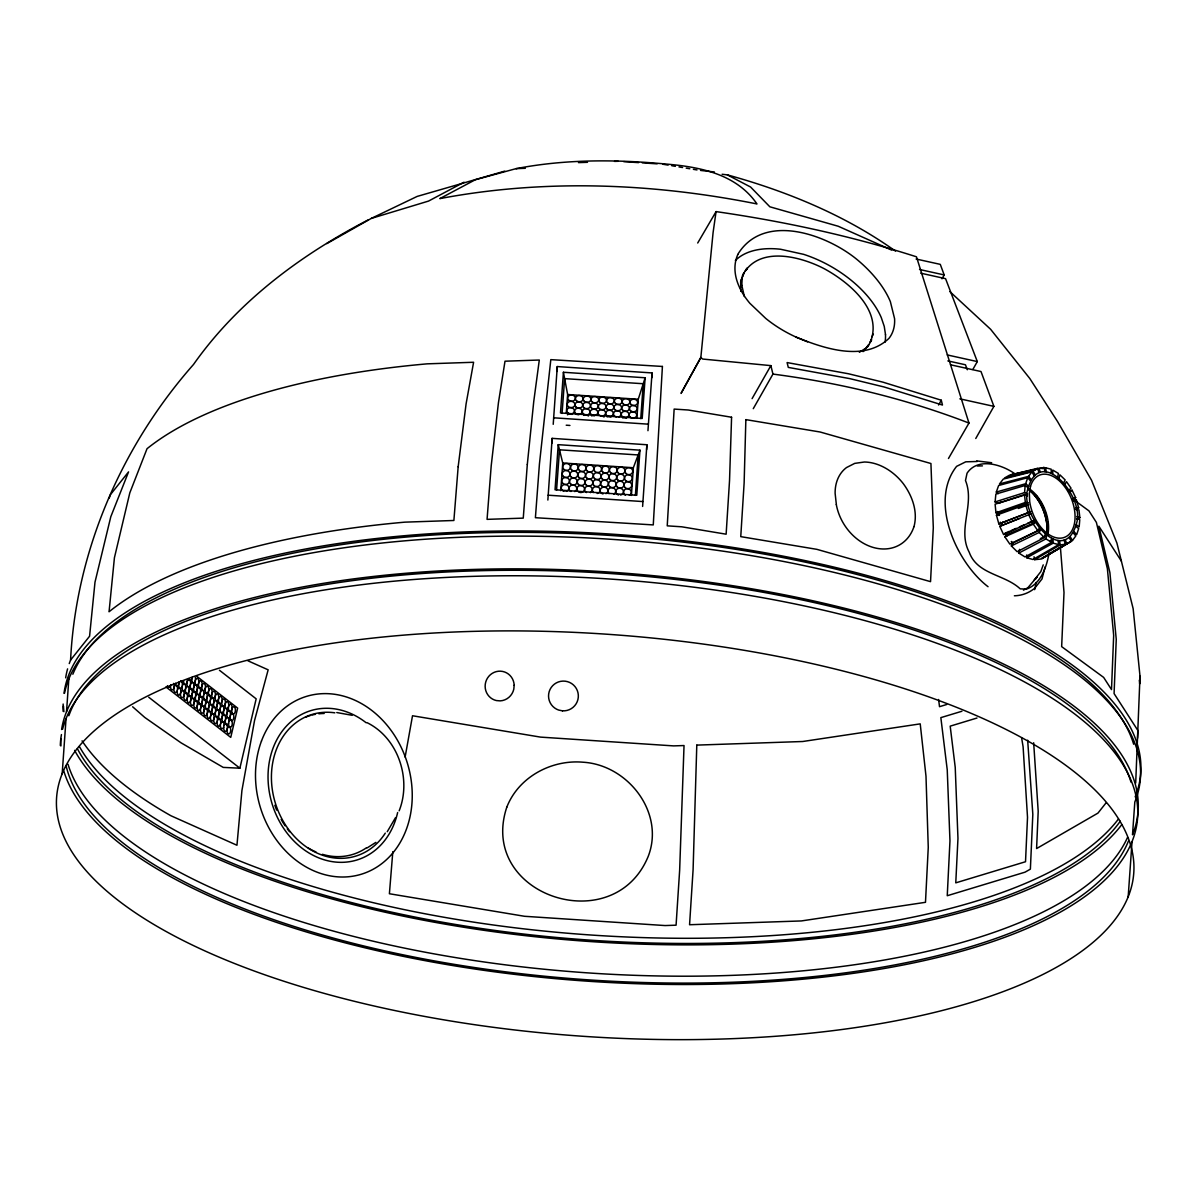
<?xml version="1.0" encoding="UTF-8"?>
<svg xmlns="http://www.w3.org/2000/svg" width="1200" height="1200" viewBox="0 0 1200 1200"><rect width="100%" height="100%" fill="white"/><g stroke="black" fill="none" stroke-linecap="round" stroke-linejoin="round"><path stroke-width="1.5" d="M1019.52 549.375L1018.815 553.065L1025.04 556.965L1051.59 542.31L1051.635 538.35M1052.715 474L1052.745 470.055L1058.385 473.445L1057.695 477.045M995.1 501.915L1024.575 492.615L1027.59 494.055L998.085 503.37L995.1 501.915L995.865 494.07L1025.16 485.46L1028.13 487.74M170.79 684.69L170.595 685.56A3.57 1.83 -87.3 0 0 171.615 689.685A3.57 1.83 -87.3 0 0 173.925 687.975L174.12 687.09A3.57 1.83 -87.3 0 0 173.505 683.4M173.925 687.975L173.925 688.155A3.57 1.83 -87.3 0 0 174.945 692.28A3.57 1.83 -87.3 0 0 177.255 690.555L177.24 690.735A3.57 1.83 -87.3 0 0 178.26 694.86A3.57 1.83 -87.3 0 0 180.57 693.15L180.765 692.265A3.57 1.83 -87.3 0 0 179.955 688.335L179.61 688.02A3.57 1.83 -87.3 0 1 178.8 684.075L178.995 683.205A3.57 1.83 -87.3 0 1 179.49 682.11M178.995 683.205L179.01 683.025A3.57 1.83 -87.3 0 0 179.085 682.095M180.57 693.15L180.57 693.33A3.57 1.83 -87.3 0 0 181.59 697.455A3.57 1.83 -87.3 0 0 183.9 695.73L183.885 695.91A3.57 1.83 -87.3 0 0 184.905 700.035A3.57 1.83 -87.3 0 0 187.23 698.325L187.41 697.455A3.57 1.83 -87.3 0 0 186.615 693.51L186.255 693.195A3.57 1.83 -87.3 0 1 185.46 689.25L185.655 688.2A3.57 1.83 -87.3 0 0 184.845 684.27A3.57 1.83 -87.3 0 0 187.02 682.425L187.215 681.54A3.57 1.83 -87.3 0 0 187.245 679.695M187.02 682.425L187.02 682.605A3.57 1.83 -87.3 0 0 187.83 686.535L187.74 686.535A3.57 1.83 -87.3 0 0 185.655 688.38M187.23 698.325L187.215 698.505A3.57 1.83 -87.3 0 0 188.235 702.63A3.57 1.83 -87.3 0 0 190.545 700.92L190.74 700.035A3.57 1.83 -87.3 0 0 189.93 696.105L189.585 695.775A3.57 1.83 -87.3 0 1 188.775 691.845L188.985 690.795A3.57 1.83 -87.3 0 0 188.175 686.85A3.57 1.83 -87.3 0 0 190.35 685.005L190.545 684.135A3.57 1.83 -87.3 0 0 189.735 680.19L189.39 679.875A3.57 1.83 -87.3 0 1 188.73 678.63M190.35 685.005L190.35 685.185A3.57 1.83 -87.3 0 0 191.145 689.13L191.505 689.445A3.57 1.83 -87.3 0 1 192.3 693.375L192.105 694.425A3.57 1.83 -87.3 0 0 192.915 698.37L193.26 698.685A3.57 1.83 -87.3 0 1 194.07 702.63L193.86 703.68A3.57 1.83 -87.3 0 0 194.88 707.805A3.57 1.83 -87.3 0 0 197.19 706.095L197.385 705.21A3.57 1.83 -87.3 0 0 196.59 701.28L196.23 700.965A3.57 1.83 -87.3 0 1 195.435 697.02L195.63 695.97A3.57 1.83 -87.3 0 0 194.82 692.025L194.475 691.71A3.57 1.83 -87.3 0 1 193.665 687.78L193.875 686.715A3.57 1.83 -87.3 0 0 193.065 682.785L192.72 682.47A3.57 1.83 -87.3 0 1 191.91 678.525L192.105 677.655A3.57 1.83 -87.3 0 1 192.24 677.25M190.545 700.92L190.545 701.085A3.57 1.83 -87.3 0 0 191.565 705.21A3.57 1.83 -87.3 0 0 193.875 703.5M195.24 680.94L195.225 681.12A3.57 1.83 -87.3 0 0 196.035 685.05L196.38 685.365A3.57 1.83 -87.3 0 1 197.19 689.31L196.995 690.36A3.57 1.83 -87.3 0 0 197.805 694.305L198.15 694.62A3.57 1.83 -87.3 0 1 198.96 698.55L198.75 699.615A3.57 1.83 -87.3 0 0 199.56 703.545L199.905 703.86A3.57 1.83 -87.3 0 1 200.715 707.805L200.52 708.855A3.57 1.83 -87.3 0 0 201.54 712.98A3.57 1.83 -87.3 0 0 203.85 711.27L204.045 710.385A3.57 1.83 -87.3 0 0 203.235 706.455L202.89 706.14A3.57 1.83 -87.3 0 1 202.08 702.195L202.275 701.145A3.57 1.83 -87.3 0 0 201.465 697.2L201.12 696.885A3.57 1.83 -87.3 0 1 200.31 692.955L200.52 691.89A3.57 1.83 -87.3 0 0 199.71 687.96L199.365 687.645A3.57 1.83 -87.3 0 1 198.555 683.7L198.75 682.65A3.57 1.83 -87.3 0 0 197.73 678.525A3.57 1.83 -87.3 0 0 195.42 680.235L195.24 680.94A3.57 1.83 -87.3 0 1 193.155 682.785L193.155 682.785M195.42 680.235L195.435 680.07A3.57 1.83 -87.3 0 0 195.285 677.37M197.19 706.095L197.19 706.26A3.57 1.83 -87.3 0 0 198.21 710.385A3.57 1.83 -87.3 0 0 200.52 708.675M198.75 682.83A3.57 1.83 -87.3 0 1 201.06 681.12A3.57 1.83 -87.3 0 1 202.08 685.245L201.885 686.295A3.57 1.83 -87.3 0 0 202.68 690.225A3.57 1.83 -87.3 0 0 200.505 692.07M203.85 711.27L203.835 711.435A3.57 1.83 -87.3 0 0 204.855 715.56A3.57 1.83 -87.3 0 0 207.165 713.85L207.36 712.98A3.57 1.83 -87.3 0 0 206.55 709.035L206.205 708.72A3.57 1.83 -87.3 0 1 205.395 704.79L205.605 703.725A3.57 1.83 -87.3 0 0 204.795 699.795L204.45 699.48A3.57 1.83 -87.3 0 1 203.64 695.535L203.64 695.355A3.57 1.83 -87.3 0 1 201.555 697.2L201.555 697.2M202.065 685.41A3.57 1.83 -87.3 0 1 204.39 683.7A3.57 1.83 -87.3 0 1 205.41 687.825L205.2 688.875A3.57 1.83 -87.3 0 0 206.01 692.82L206.355 693.135A3.57 1.83 -87.3 0 1 207.165 697.08L206.97 698.13A3.57 1.83 -87.3 0 0 207.765 702.06A3.57 1.83 -87.3 0 0 205.59 703.905M207.165 713.85L207.165 714.03A3.57 1.83 -87.3 0 0 208.185 718.155A3.57 1.83 -87.3 0 0 210.495 716.445L210.69 715.56A3.57 1.83 -87.3 0 0 209.88 711.63L209.535 711.315A3.57 1.83 -87.3 0 1 208.725 707.37L208.92 706.32A3.57 1.83 -87.3 0 0 208.125 702.375A3.57 1.83 -87.3 0 0 210.3 700.545L210.495 699.66A3.57 1.83 -87.3 0 0 209.685 695.73L209.34 695.4A3.57 1.83 -87.3 0 1 208.53 691.47L208.725 690.42A3.57 1.83 -87.3 0 0 207.705 686.295A3.57 1.83 -87.3 0 0 205.395 688.005M210.3 700.545L210.285 700.71A3.57 1.83 -87.3 0 0 211.095 704.655L211.44 704.97A3.57 1.83 -87.3 0 1 212.25 708.9L212.055 709.785A3.57 1.83 -87.3 0 0 212.85 713.895A3.57 1.83 -87.3 0 0 210.675 715.74M210.495 716.445L210.48 716.625A3.57 1.83 -87.3 0 0 211.5 720.75A3.57 1.83 -87.3 0 0 213.81 719.025L214.005 718.155A3.57 1.83 -87.3 0 0 213.21 714.21L213.3 714.21A3.57 1.83 -87.3 0 0 215.385 712.365L215.58 711.495A3.57 1.83 -87.3 0 0 214.77 707.55L214.425 707.235A3.57 1.83 -87.3 0 1 213.615 703.305L213.81 702.255A3.57 1.83 -87.3 0 0 213 698.31L212.655 697.995A3.57 1.83 -87.3 0 1 211.845 694.05L211.86 693.885A3.57 1.83 -87.3 0 1 209.775 695.73L209.685 695.73M212.055 709.965L212.055 709.785A3.57 1.83 -87.3 0 1 209.97 711.63L209.445 711.315A3.57 1.83 -87.3 0 0 207.36 713.16M213.81 719.025L213.81 719.205A3.57 1.83 -87.3 0 0 214.83 723.33A3.57 1.83 -87.3 0 0 217.14 721.62L217.14 721.8A3.57 1.83 -87.3 0 0 218.16 725.925A3.57 1.83 -87.3 0 0 220.47 724.2L220.665 723.33A3.57 1.83 -87.3 0 0 219.855 719.385L219.51 719.07A3.57 1.83 -87.3 0 1 218.7 715.14L218.895 714.09A3.57 1.83 -87.3 0 0 218.085 710.145L218.175 710.145A3.57 1.83 -87.3 0 0 220.26 708.3L220.455 707.43A3.57 1.83 -87.3 0 0 219.66 703.485L219.3 703.17A3.57 1.83 -87.3 0 1 218.505 699.24L218.7 698.175A3.57 1.83 -87.3 0 0 217.68 694.05A3.57 1.83 -87.3 0 0 215.37 695.775L215.175 696.645A3.57 1.83 -87.3 0 0 215.985 700.59L216.33 700.905A3.57 1.83 -87.3 0 1 217.14 704.835L216.93 705.885A3.57 1.83 -87.3 0 0 217.74 709.83A3.57 1.83 -87.3 0 0 215.565 711.675M215.37 695.775L215.37 695.595A3.57 1.83 -87.3 0 0 214.35 691.47A3.57 1.83 -87.3 0 0 212.04 693.18L212.055 693A3.57 1.83 -87.3 0 0 211.035 688.875A3.57 1.83 -87.3 0 0 208.725 690.6M215.385 712.365L215.37 712.545A3.57 1.83 -87.3 0 0 216.18 716.49L216.525 716.805A3.57 1.83 -87.3 0 1 217.335 720.735L217.32 720.915A3.57 1.83 -87.3 0 1 219.42 719.07L219.51 719.07M220.26 708.3L220.26 708.48A3.57 1.83 -87.3 0 0 221.07 712.41A3.57 1.83 -87.3 0 0 218.895 714.255M220.47 724.2L220.455 724.38A3.57 1.83 -87.3 0 0 221.475 728.505A3.57 1.83 -87.3 0 0 223.785 726.795L223.785 726.975A3.57 1.83 -87.3 0 0 224.805 731.1A3.57 1.83 -87.3 0 0 227.115 729.375L227.31 728.505A3.57 1.83 -87.3 0 0 226.5 724.56L226.155 724.245A3.57 1.83 -87.3 0 1 225.345 720.315L225.54 719.265A3.57 1.83 -87.3 0 0 224.745 715.32A3.57 1.83 -87.3 0 0 226.92 713.475L227.115 712.605A3.57 1.83 -87.3 0 0 226.305 708.66L225.96 708.345A3.57 1.83 -87.3 0 1 225.15 704.415L225.345 703.35A3.57 1.83 -87.3 0 0 224.325 699.225A3.57 1.83 -87.3 0 0 222.015 700.95L221.82 701.82A3.57 1.83 -87.3 0 0 222.63 705.765A3.57 1.83 -87.3 0 0 220.455 707.595M222.015 700.95L222.03 700.77A3.57 1.83 -87.3 0 0 221.01 696.645A3.57 1.83 -87.3 0 0 218.7 698.355M225.15 704.235A3.57 1.83 -87.3 0 1 223.065 706.08L222.975 706.08A3.57 1.83 -87.3 0 1 223.785 710.01L223.59 710.895A3.57 1.83 -87.3 0 1 221.505 712.74A3.57 1.83 -87.3 0 1 222.225 716.67L222.015 717.72A3.57 1.83 -87.3 0 0 222.825 721.665L223.17 721.98A3.57 1.83 -87.3 0 1 223.98 725.91L223.98 725.91A3.57 1.83 -87.3 0 1 226.065 724.245L226.155 724.245M223.59 710.895L223.59 711.06A3.57 1.83 -87.3 0 0 224.385 715.005L224.295 715.005A3.57 1.83 -87.3 0 0 222.21 716.85M226.92 713.475L226.905 713.655A3.57 1.83 -87.3 0 0 227.715 717.6A3.57 1.83 -87.3 0 0 225.54 719.43M227.115 729.375L227.1 729.555A3.57 1.83 -87.3 0 0 228.195 733.74A3.57 1.83 -87.3 0 0 230.52 731.685A3.57 1.83 -87.3 0 0 229.83 727.155L229.47 726.84A3.57 1.83 -87.3 0 1 228.675 722.895L228.675 722.73A3.57 1.83 -87.3 0 1 226.59 724.575L226.59 724.575M225.345 703.53A3.57 1.83 -87.3 0 1 227.655 701.82A3.57 1.83 -87.3 0 1 228.675 705.945L228.465 706.995A3.57 1.83 -87.3 0 0 229.275 710.94L229.62 711.255A3.57 1.83 -87.3 0 1 230.43 715.185L230.235 716.25A3.57 1.83 -87.3 0 0 231.045 720.18L231.39 720.495A3.57 1.83 -87.3 0 1 232.11 724.89A3.57 1.83 -87.3 0 1 229.92 727.155L229.92 727.155M231.39 720.495L231.48 720.495A3.57 1.83 -87.3 0 0 233.67 718.23A3.57 1.83 -87.3 0 0 232.95 713.835L232.605 713.52A3.57 1.83 -87.3 0 1 231.795 709.59L231.99 708.525A3.57 1.83 -87.3 0 0 230.97 704.4A3.57 1.83 -87.3 0 0 228.66 706.125M949.905 291.63L990.615 329.28L1029.81 378.525L1057.53 421.515L1091.565 480.285L1116.9 543.015L1133.145 608.685L1140 676.155L1135.695 783.015M1140 676.155L1139.685 683.85L1139.31 680.19M1137.57 738.225L1137.9 730.515L1114.08 693.585L1116.255 639.345L1109.91 572.67L1098.84 526.185L1121.4 561.165M562.065 413.43L564.615 378.63L643.23 383.73L640.755 418.62M547.86 500.055L552.135 438.36L646.875 444.75L646.62 449.61M551.865 443.235L552.135 438.36M642.615 506.43L646.875 444.75M740.82 291.315L740.655 281.49L743.865 273.15L740.655 281.49M744.33 296.52L741.795 285.165L742.155 278.82M871.02 339.66L870.18 342.495C883.38 310.695 849.3 282.39 824.31 268.755C800.1 256.125 757.725 245.25 742.365 275.82M553.215 424.32L557.28 366.555L652.035 372.93L651.75 377.82M556.995 371.445L557.28 366.555M647.955 430.695L652.035 372.93M556.56 490.17L559.5 449.805L638.16 454.95L635.4 495.405M62.19 773.745L66.045 718.605M66.525 711.72L68.82 678.975M558.225 444.66L555.045 489.765L636.78 495.27L639.96 450.165L558.225 444.66L562.74 462.99L560.775 490.695M631.395 495.45L633.345 467.745L639.96 450.165M1128.18 896.79A539.895 201.375 4 0 0 396.795 635.715A539.895 201.375 4 0 0 260.58 973.305A539.895 201.375 4 0 0 1128.18 896.79L1132.035 841.65M563.415 372.27L560.49 412.95L642.21 418.455L645.135 377.775L563.415 372.27L567.63 394.515L566.295 413.13M636.9 417.885L638.25 399.27L645.135 377.775M392.82 851.67L389.4 893.745L524.55 916.29L665.07 925.56L676.08 925.185L679.65 870.225L684.03 745.545L673.605 745.89L540.525 737.115L412.515 715.755L405.12 757.08M1024.575 492.615L1025.16 485.46M69.255 663.57A539.46 201.21 4 0 1 70.575 660.075C75.99 551.055 121.545 446.085 193.5 364.485C237.675 301.755 300.345 255.135 367.89 220.05M948.465 458.505L968.97 423.06L916.455 256.8C851.22 235.92 783.87 221.4 716.07 211.605L713.085 232.62L700.845 357.48L681.06 393.45M1049.085 552.975C1046.67 566.85 1041 583.86 1026.525 589.11L1020.21 588.855C1004.58 574.185 977.28 574.65 969.225 552.24C957.045 529.485 975.15 504.285 965.49 480.51L967.05 473.205C978.255 456.495 1003.575 464.985 1016.46 474.945M913.995 526.65C918.015 511.605 912.285 495.855 903.33 483.72A46.41 34.335 50.1 0 0 864.36 462.015L854.73 463.38L846.495 467.565A48.03 35.535 50.1 0 0 835.125 493.35L836.355 504.57M1018.815 553.065L1045.965 538.92L1046.64 535.305L1040.325 538.65M132.63 706.77L144.795 717.465L181.02 742.815L223.23 767.4L239.88 768.195L256.17 698.85L219.435 670.245M1011.345 545.91L1039.185 532.44L1040.61 529.545L1012.8 542.955L1011.345 545.91L1017.15 551.715L1044.465 537.57L1045.29 534.12M1059.06 478.23L1059.87 474.795L1065.15 479.925L1063.725 482.805M1045.095 566.88L1042.02 578.91L1034.82 588.135A76.2 49.68 71.3 0 1 1014.375 595.785M998.205 493.68L996.3 492.06L998.655 485.49L1027.695 477.69L1030.38 480.825M399.15 810.825C411.78 779.01 398.16 737.85 366.915 722.595M996.3 492.06L1025.67 483.735L1027.695 477.69M1043.235 564.87L1040.79 571.665L1033.935 580.425M681.3 392.79L700.845 357.48L702.6 359.04L770.865 365.625L772.95 374.085L753.27 408.675M746.82 268.2L745.32 270.855L747.39 268.77M740.295 287.82L741.795 285.165M863.07 351.63L868.71 344.79L864.105 350.595M871.875 336.825L873.375 334.17M942 278.805L944.19 274.935L940.275 264.36L916.11 259.02M938.58 405.015L941.28 400.215L882.87 382.14L848.49 373.77L787.095 362.565L788.295 367.395L849.78 378.63L884.07 386.97L942.48 405.045L941.28 400.215M972.855 369.465L977.31 361.575L945.57 278.67L920.745 273.18M975.765 438.495L993.9 406.365L981 371.535L950.49 364.785M752.085 398.64L770.865 365.625M1004.835 536.79L1033.29 524.175L1035.375 522.195L1006.965 534.765L1004.835 536.79L1009.83 544.095L1037.88 530.685L1039.41 527.985M1064.925 484.38L1066.47 481.665L1071.045 488.19L1068.975 490.17M697.71 243L716.07 211.605M387.24 831.72L395.535 817.635M737.775 254.415C763.575 212.085 825.705 234.105 856.38 259.005A86.76 46.755 33.8 0 1 873.33 275.31A86.025 46.35 33.8 0 1 890.355 301.59L894.585 318.705A86.01 46.35 33.8 0 1 888.915 338.43C863.775 362.13 823.98 348.45 796.185 337.155A87.315 52.095 24.8 0 1 765.705 318.39L749.85 303.285A85.725 52.485 21.6 0 1 737.805 254.565M867.21 347.46L871.68 339.84M1035.525 579.135L1037.31 576.57L1027.905 587.715L1023.45 590.145M1031.88 471.87L1003.29 479.07L999.51 483.9L1028.565 476.37L1031.88 471.87L1034.115 475.65M1048.695 554.175L1048.065 554.805L1072.455 540.495L1075.785 535.98L1073.19 532.755M1105.905 803.055L1097.955 813.105L1036.59 848.565L1038.195 811.305L1033.665 742.755M70.575 660.075L89.58 636.225L94.995 582.165L110.805 516.72L128.565 471.87L110.58 494.46A510.9 190.56 4 0 0 109.245 498.015M1032.255 522.135L1028.685 514.68L1031.265 513.735L999.75 526.32L1003.605 534.615L1034.4 520.365L1027.77 523.275M1069.935 492L1072.08 490.215L1075.65 497.685L1072.215 499.095M859.335 352.32L864.57 348.975M367.095 847.95L375.87 842.385M1037.46 468.375L1009.44 475.215L1004.505 478.005L1033.065 471.045L1037.46 468.375L1039.08 472.545M1071.27 541.305L1041.9 558.66L1071.27 541.305L1069.17 537.495M1063.995 540.105L1065.465 544.245L1040.415 559.11L1034.64 559.665L1034.025 556.755M1058.01 540.39L1058.76 544.59L1032.975 559.5L1026.765 557.76L1026.69 554.97M1034.64 559.665L1060.29 544.89L1065.465 544.245M326.79 243.615L371.325 218.4L417.18 196.41L504.75 171.12M1049.985 540.81L1053.045 539.085L1053.165 543.165L1026.765 557.76M464.055 182.205L428.55 201.075L371.325 218.4M1076.715 519.315L1079.865 517.71L1078.965 509.925L1076.055 509.55M1075.275 509.31L1078.665 507.75L1076.355 499.86L1073.73 500.58M1011.165 530.535L1016.145 528.36M1019.46 526.905L1024.44 524.73M1005.75 532.89L1009.5 531.27M1072.935 501.3L1076.355 499.86M999.75 526.32L1019.445 518.49M998.865 523.935L1030.605 511.77L998.865 523.935L996.435 515.19L1025.67 504.6L1028.595 504.78L1018.335 508.47M1068.615 491.505L1072.08 490.215M1073.07 498.615L1075.65 497.685M995.97 512.79L998.865 513.195L1028.28 502.8L1025.37 502.44L995.97 512.79L995.1 504.195L1024.47 494.64L1027.53 495.915M946.65 704.52L939.51 706.68L938.625 699.495M961.905 711.255L940.845 717.63L947.235 769.8L949.965 840.84L947.25 895.725L1025.055 872.16L1030.38 869.145L1032.825 814.35L1027.665 740.205M976.995 718.02L950.19 726.15L955.23 767.37L957.96 838.41L955.77 882.855L1025.52 861.735L1027.515 817.35L1023.105 746.805L1021.635 737.97M516.03 168.66L475.32 179.745L439.815 198.615C544.56 178.785 652.74 183.09 756.975 203.94C736.71 174.495 701.145 167.13 667.785 164.205C617.25 159.39 566.04 158.94 516.03 168.66L525.33 168.285M1030.38 470.835L1044.045 467.475L1044.945 471.735M1041.96 468.66L1045.575 467.775L1051.17 469.2L1051.29 473.265M1044.045 467.475L1010.94 474.75L1016.7 474.21M1002.585 522.375L1005.285 521.745M998.715 512.595L1002.705 511.815M999.33 502.575L1001.925 502.125M578.475 162.615L587.49 162.315M614.535 161.4L618.135 161.28M977.28 461.475L965.745 461.82L956.595 466.365C928.665 501.72 956.79 562.86 988.05 586.71M977.37 466.005L982.44 465.885M189.3 679.875L189.39 679.875A3.57 1.83 -87.3 0 0 187.215 681.72M189.735 680.19L189.825 680.19A3.57 1.83 -87.3 0 0 191.91 678.345M180.615 681.285A3.57 1.83 -87.3 0 1 181.08 681.36L181.53 681.675A3.57 1.83 -87.3 0 1 182.325 685.62L182.325 685.785A3.57 1.83 -87.3 0 1 184.41 683.94L184.5 683.955A3.57 1.83 -87.3 0 1 183.615 680.94M181.53 681.675L181.62 681.675A3.57 1.83 -87.3 0 0 183.21 680.925M192.72 682.47L192.615 682.47A3.57 1.83 -87.3 0 0 190.53 684.315M174.12 687.27A3.57 1.83 -87.3 0 1 176.205 685.425L176.64 685.74A3.57 1.83 -87.3 0 1 177.45 689.685L177.435 689.865A3.57 1.83 -87.3 0 1 179.52 688.02L179.61 688.02M176.64 685.74L176.73 685.74A3.57 1.83 -87.3 0 0 178.815 683.91M199.275 687.645L199.365 687.645A3.57 1.83 -87.3 0 0 197.19 689.49M199.71 687.96L199.8 687.96A3.57 1.83 -87.3 0 0 201.885 686.115M179.955 688.335L180.06 688.335A3.57 1.83 -87.3 0 0 182.145 686.49L182.13 686.67A3.57 1.83 -87.3 0 0 182.94 690.6L183.285 690.915A3.57 1.83 -87.3 0 1 184.095 694.86L184.08 695.04A3.57 1.83 -87.3 0 1 186.165 693.195L186.255 693.195M191.055 689.13L191.145 689.13A3.57 1.83 -87.3 0 0 188.97 690.96M191.505 689.445L191.595 689.445A3.57 1.83 -87.3 0 0 193.68 687.6M182.94 690.6L182.85 690.6A3.57 1.83 -87.3 0 0 180.765 692.445M183.285 690.915L183.375 690.93A3.57 1.83 -87.3 0 0 185.46 689.085M194.385 691.71L194.475 691.71A3.57 1.83 -87.3 0 0 192.3 693.555M194.82 692.025L194.91 692.025A3.57 1.83 -87.3 0 0 196.995 690.18M206.01 692.82L205.92 692.82A3.57 1.83 -87.3 0 0 203.835 694.665L203.835 694.485A3.57 1.83 -87.3 0 0 203.04 690.54A3.57 1.83 -87.3 0 0 205.215 688.71M206.355 693.135L206.445 693.135A3.57 1.83 -87.3 0 0 208.53 691.29M186.615 693.51L186.705 693.51A3.57 1.83 -87.3 0 0 188.79 691.665M197.805 694.305L197.7 694.305A3.57 1.83 -87.3 0 0 195.615 696.15M198.15 694.62L198.24 694.62A3.57 1.83 -87.3 0 0 200.325 692.775M209.25 695.4L209.34 695.4A3.57 1.83 -87.3 0 0 207.15 697.245M189.495 695.775L189.585 695.775A3.57 1.83 -87.3 0 0 187.41 697.62M189.93 696.105L190.02 696.105A3.57 1.83 -87.3 0 0 192.105 694.26M212.565 697.995L212.655 697.995A3.57 1.83 -87.3 0 0 210.48 699.84M213 698.31L213.09 698.31A3.57 1.83 -87.3 0 0 215.175 696.465M192.915 698.37L192.825 698.37A3.57 1.83 -87.3 0 0 190.74 700.215M193.26 698.685L193.35 698.685A3.57 1.83 -87.3 0 0 195.435 696.84M204.36 699.48L204.45 699.48A3.57 1.83 -87.3 0 0 202.275 701.325M215.985 700.59L215.895 700.575A3.57 1.83 -87.3 0 0 213.81 702.42M216.33 700.905L216.42 700.905A3.57 1.83 -87.3 0 0 218.505 699.06M196.23 700.965L196.14 700.95A3.57 1.83 -87.3 0 0 194.055 702.795M196.59 701.28L196.68 701.28A3.57 1.83 -87.3 0 0 198.765 699.435M219.3 703.17L219.21 703.17A3.57 1.83 -87.3 0 0 217.125 705.015M219.66 703.485L219.75 703.485A3.57 1.83 -87.3 0 0 221.835 701.64M199.47 703.545L199.56 703.545A3.57 1.83 -87.3 0 0 197.385 705.39M199.905 703.86L199.995 703.86A3.57 1.83 -87.3 0 0 202.08 702.015M211.095 704.655L211.005 704.655A3.57 1.83 -87.3 0 0 208.92 706.5M211.44 704.97L211.53 704.97A3.57 1.83 -87.3 0 0 213.615 703.125M202.785 706.14L202.89 706.14A3.57 1.83 -87.3 0 0 200.7 707.97M203.235 706.455L203.325 706.455A3.57 1.83 -87.3 0 0 205.41 704.61M214.425 707.235L214.335 707.235A3.57 1.83 -87.3 0 0 212.235 709.08M214.77 707.55L214.86 707.565A3.57 1.83 -87.3 0 0 216.945 705.72M225.87 708.345L225.96 708.345A3.57 1.83 -87.3 0 0 223.785 710.19M226.305 708.66L226.395 708.66A3.57 1.83 -87.3 0 0 228.48 706.815M206.205 708.72L206.115 708.72A3.57 1.83 -87.3 0 0 204.03 710.565M206.55 709.035L206.64 709.035A3.57 1.83 -87.3 0 0 208.725 707.19M229.275 710.94L229.185 710.94A3.57 1.83 -87.3 0 0 227.1 712.785M229.62 711.255L229.71 711.255A3.57 1.83 -87.3 0 0 231.81 709.41M232.605 713.52L232.515 713.52A3.57 1.83 -87.3 0 0 230.43 715.365M232.95 713.835L233.04 713.835A3.57 1.83 -87.3 0 0 235.275 711.42A3.57 1.83 -87.3 0 0 234.375 707.055A3.57 1.83 -87.3 0 0 231.99 708.705M216.18 716.49L216.09 716.49A3.57 1.83 -87.3 0 0 214.005 718.335M216.525 716.805L216.615 716.805A3.57 1.83 -87.3 0 0 218.7 714.96M219.855 719.385L219.945 719.385A3.57 1.83 -87.3 0 0 222.03 717.555M230.955 720.18L231.045 720.18A3.57 1.83 -87.3 0 0 228.87 722.025L228.87 721.845A3.57 1.83 -87.3 0 0 228.06 717.915L228.15 717.915A3.57 1.83 -87.3 0 0 230.235 716.07M222.735 721.665L222.825 721.665A3.57 1.83 -87.3 0 0 220.65 723.51M223.17 721.98L223.26 721.98A3.57 1.83 -87.3 0 0 225.345 720.135M229.47 726.84L229.38 726.84A3.57 1.83 -87.3 0 0 227.295 728.685M1075.74 507.585L1078.665 507.75M996.435 515.19L999.42 515.37L998.865 513.195M623.7 161.64L638.58 162.63M642.285 162.87L657.15 163.845M567.63 394.515L638.25 399.27M553.59 417.795L648.345 424.17M566.22 425.205L569.94 425.445M562.74 462.99L633.345 467.745M548.13 495.195L642.87 501.57M700.545 170.43L714.405 171.99M722.1 174.27L727.29 174.855C786.705 191.22 845.205 215.205 895.53 251.145M976.71 460.905L991.665 462.735M772.95 374.085C839.865 382.8 905.97 398.745 968.97 423.06M662.73 164.22L668.145 165.12M671.745 165.72L675.36 166.32M678.975 166.92L682.575 167.535M686.19 168.135L689.79 168.735M693.405 169.335L697.005 169.935M336.78 712.545L352.2 715.305M919.545 269.49L944.19 274.935M947.265 354.945L977.31 361.575M947.865 360.9L965.46 364.785L967.29 369.75M959.865 398.835L993.9 406.365M1053.165 543.165L1058.76 544.59M796.185 337.155L807.555 341.835M1076.805 516.45L1079.865 517.71M891.915 250.215L838.23 226.245L769.86 206.805L750.585 187.02L727.29 174.855M247.89 660.78L268.155 669.825L254.535 720.57L241.92 790.53L236.955 845.25L170.985 815.775A539.46 201.21 4 0 1 82.065 740.85M1076.76 518.295L1079.76 519.735L1079.175 526.89L1076.205 524.61M1045.965 538.92L1051.59 542.31M1072.755 499.005L1088.955 510.87L1096.395 522.405L1107.39 568.755L1113.675 635.355L1111.5 689.58L1103.64 677.4L1061.655 646.635L1064.01 592.545L1060.38 546.945M201.33 697.08L201.03 696.885A3.57 1.83 -87.3 0 0 198.945 698.73M204.585 699.6L204.885 699.795A3.57 1.83 -87.3 0 0 206.97 697.95M196.98 676.455L237.63 708.105L230.745 737.385L165.93 686.925M148.77 697.26L239.88 768.195M1025.67 483.735L1028.565 486.15M1075.77 526.215L1078.68 528.63L1076.655 534.66L1073.955 531.525M1039.185 532.44L1044.465 537.57M1011.375 541.44L1012.8 542.955M1011.435 541.89L1013.475 544.185M1028.565 476.37L1031.145 479.595M1033.29 524.175L1037.88 530.685M1005.285 533.25L1006.995 536.04M1070.22 536.715L1072.455 540.495M1033.065 471.045L1035.165 474.855M1001.235 522.675L1002.39 525.36M1000.305 522.135L1001.34 524.73M1065.255 539.82L1066.875 543.975M1038.87 468.105L1040.34 472.26M1025.67 504.6L1027.98 512.505M1059.405 540.63L1060.29 544.89M1045.575 467.775L1046.325 471.96M885.525 334.77L884.25 326.385L881.295 317.64A86.16 49.02 29.4 0 0 863.88 292.05A87.135 49.59 29.4 0 0 826.14 263.82A86.16 49.02 29.4 0 0 803.625 254.34L780.585 249.255A86.16 49.02 29.4 0 0 751.815 251.145A87.285 49.665 29.4 0 0 735.375 260.52M1024.47 494.64L1025.37 502.44M1047.345 531.975C1047.54 516.18 1041.12 499.83 1028.805 489.675A35.88 22.08 67.9 0 1 1046.835 534.285M60.93 745.935A539.895 201.375 4 0 1 60.795 738.6M61.62 729.495A539.895 201.375 4 0 1 654.105 575.76A539.895 201.375 4 0 1 1132.515 834.765L1134.81 802.02A539.895 201.375 4 0 0 661.245 543.51A539.895 201.375 4 0 0 64.545 693.15M63.915 711.69A539.895 201.375 4 0 1 63.48 706.185M64.02 693.39A539.895 201.375 4 0 1 654.315 537.615A539.895 201.375 4 0 1 1135.17 796.845M1128.36 841.23A536.175 199.98 4 0 1 583.245 979.5A536.175 199.98 4 0 1 66.045 765.57M62.595 729.195A539.895 201.375 4 0 1 879.225 624.63A539.895 201.375 4 0 1 889.59 967.545A539.895 201.375 4 0 1 63.855 771.15M60.315 745.485A539.895 201.375 4 0 1 61.44 734.58M65.67 677.835A539.46 201.21 4 0 1 67.59 668.865M1127.55 837.375A536.175 199.98 4 0 1 586.965 972.825A536.175 199.98 4 0 1 68.025 764.325M68.85 715.74A536.175 199.98 4 0 1 602.91 573.045A536.175 199.98 4 0 1 1131.015 782.16M1121.7 824.715A539.895 201.375 4 0 1 586.2 941.265A539.895 201.375 4 0 1 74.61 750.36M63.12 711.345A539.895 201.375 4 0 1 63.165 704.025M1118.49 818.955A536.175 199.98 4 0 1 588.75 934.86A536.175 199.98 4 0 1 79.47 746.685M72.855 674.235A536.175 199.98 4 0 1 610.53 535.455A536.175 199.98 4 0 1 1133.67 744.24M1120.29 821.175A536.175 199.98 4 0 1 588.51 940.035A536.175 199.98 4 0 1 77.4 748.725M913.965 526.635A46.935 37.425 58.4 0 1 873.405 547.5A46.935 37.425 58.4 0 1 836.31 504.57M576.945 414.57A3.87 3.15 3.3 0 1 578.955 414.615M616.29 416.94A3.87 3.15 3.3 0 1 614.16 412.035A3.87 3.15 3.3 0 1 620.49 412.2A3.87 3.15 3.3 0 1 618.285 416.985M600.72 415.89A3.87 3.15 3.3 0 1 598.785 410.775A3.87 3.15 3.3 0 1 605.265 411.63A3.87 3.15 3.3 0 1 601.71 416.025M567.42 414.81A3.87 3.15 3.3 0 1 572.1 414.42M631.455 418.23A3.87 3.15 3.3 0 1 632.46 418.155M607.155 416.955A3.87 3.15 3.3 0 1 611.025 417.045M601.305 416.055A3.87 3.15 3.3 0 1 604.035 417.045M591.585 415.905A3.87 3.15 3.3 0 1 594.525 415.665M583.8 415.38A3.87 3.15 3.3 0 1 588.465 415.995M622.725 418.005A3.87 3.15 3.3 0 1 626.595 418.095M1028.79 488.46A33.51 20.625 67.9 0 1 1047.75 535.155M1006.35 536.1A37.41 23.025 67.9 0 1 1004.7 533.37M998.025 515.205A37.41 23.025 67.9 0 1 997.455 511.5M1036.26 495.495A37.41 23.025 67.9 0 1 1038.975 499.35M1040.625 502.08A37.41 23.025 67.9 0 1 1043.505 507.9M1045.26 512.46A37.41 23.025 67.9 0 1 1046.985 518.685M1047.63 522.09A37.41 23.025 67.9 0 1 1048.095 532.83M1036.035 582.495A93.06 57.27 67.9 0 1 1034.67 589.65M176.295 685.425A3.57 1.83 -87.3 0 1 175.455 683.34M181.17 681.36A3.57 1.83 -87.3 0 1 180.975 681.12M198.555 683.535A3.57 1.83 -87.3 0 1 196.47 685.365L195.945 685.05A3.57 1.83 -87.3 0 0 193.86 686.895M170.61 685.38A3.57 1.83 -87.3 0 1 167.415 685.665M885.48 334.59A86.16 49.02 29.4 0 1 885.045 342.21M366.36 847.845A72.615 59.91 72.5 0 1 322.395 854.31M315.975 851.97A72.615 59.91 72.5 0 1 308.34 848.07M289.575 831.75A72.615 59.91 72.5 0 1 287.28 828.84M285.105 825.795A72.615 59.91 72.5 0 1 281.16 819.42M276.675 810.135A72.615 59.91 72.5 0 1 274.845 805.275M305.4 717.27A72.615 59.91 72.5 0 1 310.32 715.53M311.985 715.065A72.615 59.91 72.5 0 1 315.39 714.315M318.885 713.805A72.615 59.91 72.5 0 1 324.15 713.49M397.635 812.535A78.165 64.485 72.5 0 1 312.015 854.715A78.165 64.485 72.5 0 1 273.9 745.98A78.165 64.485 72.5 0 1 366.165 722.76M385.275 833.145A74.13 61.17 72.5 0 1 278.355 811.41A74.13 61.17 72.5 0 1 334.845 712.83M618.57 495.015A3.87 3.48 3.1 0 1 616.47 489.615A3.87 3.48 3.1 0 1 622.8 489.735A3.87 3.48 3.1 0 1 620.565 495.06M570.915 491.505A3.87 3.48 3.1 0 1 569.955 486.225A3.87 3.48 3.1 0 1 575.88 486.345A3.87 3.48 3.1 0 1 574.785 491.58M625.425 495.18A3.87 3.48 3.1 0 1 624.465 489.9A3.87 3.48 3.1 0 1 630.39 490.02A3.87 3.48 3.1 0 1 629.295 495.255M609.06 493.56A3.87 3.48 3.1 0 1 609.375 488.43A3.87 3.48 3.1 0 1 615.015 489.21A3.87 3.48 3.1 0 1 613.725 494.205M564.06 491.355A3.87 3.48 3.1 0 1 561.96 485.94A3.87 3.48 3.1 0 1 568.305 486.075A3.87 3.48 3.1 0 1 566.07 491.385M602.985 493.965A3.87 3.48 3.1 0 1 600.705 488.805A3.87 3.48 3.1 0 1 606.81 488.22A3.87 3.48 3.1 0 1 605.94 493.68M593.475 492.51A3.87 3.48 3.1 0 1 594.06 487.2A3.87 3.48 3.1 0 1 599.775 488.7A3.87 3.48 3.1 0 1 597.21 493.485M586.485 492.555A3.87 3.48 3.1 0 1 585.525 487.275A3.87 3.48 3.1 0 1 591.45 487.395A3.87 3.48 3.1 0 1 590.355 492.63M577.905 491.46A3.87 3.48 3.1 0 1 579.39 485.745A3.87 3.48 3.1 0 1 584.535 489.435A3.87 3.48 3.1 0 1 578.7 492.03M696.795 745.11L693.09 869.76L689.565 924.735L801.36 920.94L925.485 902.31L928.26 847.41L925.995 776.22L920.22 723.87L802.68 741.51L696.795 745.11M745.86 419.625L744.135 482.895L740.76 536.64L816.885 549.345L930.54 581.655L933.3 527.76L930.93 463.515L820.095 432L745.86 419.625M1027.725 489.27C1019.355 515.19 1064.16 568.26 1076.61 523.08C1084.98 497.16 1040.175 444.09 1027.725 489.27M731.58 417.24L729.54 480.465L726.135 534.195L681.72 526.8L667.23 525.84L674.145 409.08L688.275 410.01L731.58 417.24M662.415 366.45L653.265 524.91L535.41 517.71L539.43 464.04L550.815 359.64L662.415 366.45M527.31 464.445L523.26 518.13L487.065 519.36L491.22 465.675L498.435 402.765L505.005 361.2L539.295 360.03L533.745 401.565L527.31 464.445M458.16 466.8L453.885 520.485L404.91 522.15A539.46 201.21 4 0 0 109.065 611.76L114.42 557.775L129.81 492.87L147.03 448.71A510.9 190.56 4 0 1 427.215 363.84L473.595 362.265L466.095 403.86L458.16 466.8M514.17 685.32L513.795 689.19A14.895 14.49 -75 0 1 500.145 700.875L496.38 700.56A14.895 14.49 -75 0 1 485.28 684.15A14.895 14.49 -75 0 1 500.43 671.175A14.895 14.49 -75 0 1 514.17 685.32M1030.53 486.27L1029.33 493.44L1029.69 501.48A33.51 20.625 67.9 0 0 1063.935 537.54A33.51 20.625 67.9 0 0 1066.605 489.435A33.51 20.625 67.9 0 0 1030.53 486.27M506.745 807.315C477.69 895.56 613.755 940.425 648.27 856.26C665.025 812.58 627.78 764.805 582.99 762.21C551.34 759.42 518.4 777.15 506.745 807.315M562.47 710.835L558.66 710.07A14.895 14.88 19.9 0 1 552.675 685.68A14.895 14.88 19.9 0 1 577.32 690.57A14.895 14.88 19.9 0 1 562.47 710.835M568.755 400.29A3.87 3.15 3.3 0 0 575.235 399.045A3.87 3.15 3.3 0 0 570.525 395.07A3.87 3.15 3.3 0 0 568.755 400.29M576.54 400.815A3.87 3.15 3.3 0 0 583.02 399.57A3.87 3.15 3.3 0 0 578.31 395.595A3.87 3.15 3.3 0 0 576.54 400.815M615.465 403.44A3.87 3.15 3.3 0 0 621.96 402.195A3.87 3.15 3.3 0 0 617.25 398.22A3.87 3.15 3.3 0 0 615.465 403.44M623.25 403.965A3.87 3.15 3.3 0 0 629.745 402.72A3.87 3.15 3.3 0 0 625.035 398.745A3.87 3.15 3.3 0 0 623.25 403.965M568.29 406.62A3.87 3.15 3.3 0 0 574.785 405.375A3.87 3.15 3.3 0 0 570.075 401.4A3.87 3.15 3.3 0 0 568.29 406.62M631.035 404.49A3.87 3.15 3.3 0 0 637.53 403.245A3.87 3.15 3.3 0 0 632.82 399.27A3.87 3.15 3.3 0 0 631.035 404.49M607.68 402.915A3.87 3.15 3.3 0 0 614.175 401.67A3.87 3.15 3.3 0 0 609.465 397.695A3.87 3.15 3.3 0 0 607.68 402.915M599.895 402.39A3.87 3.15 3.3 0 0 606.375 401.145A3.87 3.15 3.3 0 0 601.665 397.17A3.87 3.15 3.3 0 0 599.895 402.39M592.11 401.865A3.87 3.15 3.3 0 0 598.59 400.62A3.87 3.15 3.3 0 0 593.88 396.645A3.87 3.15 3.3 0 0 592.11 401.865M584.325 401.34A3.87 3.15 3.3 0 0 590.805 400.095A3.87 3.15 3.3 0 0 586.095 396.12A3.87 3.15 3.3 0 0 584.325 401.34M615.015 409.755A3.87 3.15 3.3 0 0 621.495 408.51A3.87 3.15 3.3 0 0 616.785 404.535A3.87 3.15 3.3 0 0 615.015 409.755M607.23 409.23A3.87 3.15 3.3 0 0 613.71 407.985A3.87 3.15 3.3 0 0 609 404.01A3.87 3.15 3.3 0 0 607.23 409.23M599.445 408.72A3.87 3.15 3.3 0 0 605.925 407.46A3.87 3.15 3.3 0 0 601.215 403.5A3.87 3.15 3.3 0 0 599.445 408.72M630.585 410.805A3.87 3.15 3.3 0 0 637.08 409.56A3.87 3.15 3.3 0 0 632.37 405.585A3.87 3.15 3.3 0 0 630.585 410.805M576.075 407.145A3.87 3.15 3.3 0 0 582.57 405.885A3.87 3.15 3.3 0 0 577.86 401.925A3.87 3.15 3.3 0 0 576.075 407.145M622.8 410.28A3.87 3.15 3.3 0 0 629.28 409.035A3.87 3.15 3.3 0 0 624.57 405.06A3.87 3.15 3.3 0 0 622.8 410.28M622.35 416.61A3.87 3.15 3.3 0 0 628.83 415.365A3.87 3.15 3.3 0 0 624.12 411.39A3.87 3.15 3.3 0 0 622.35 416.61M575.625 413.46A3.87 3.15 3.3 0 0 582.105 412.215A3.87 3.15 3.3 0 0 577.41 408.24A3.87 3.15 3.3 0 0 575.625 413.46M630.135 417.135A3.87 3.15 3.3 0 0 636.615 415.875A3.87 3.15 3.3 0 0 631.905 411.915A3.87 3.15 3.3 0 0 630.135 417.135M567.84 412.935A3.87 3.15 3.3 0 0 574.32 411.69A3.87 3.15 3.3 0 0 569.61 407.715A3.87 3.15 3.3 0 0 567.84 412.935M591.66 408.195A3.87 3.15 3.3 0 0 598.14 406.935A3.87 3.15 3.3 0 0 593.43 402.975A3.87 3.15 3.3 0 0 591.66 408.195M583.875 407.67A3.87 3.15 3.3 0 0 590.355 406.41A3.87 3.15 3.3 0 0 585.645 402.45A3.87 3.15 3.3 0 0 583.875 407.67M606.78 415.56A3.87 3.15 3.3 0 0 613.26 414.315A3.87 3.15 3.3 0 0 608.55 410.34A3.87 3.15 3.3 0 0 606.78 415.56M591.195 414.51A3.87 3.15 3.3 0 0 597.69 413.265A3.87 3.15 3.3 0 0 592.98 409.29A3.87 3.15 3.3 0 0 591.195 414.51M583.41 413.985A3.87 3.15 3.3 0 0 589.905 412.74A3.87 3.15 3.3 0 0 585.195 408.765A3.87 3.15 3.3 0 0 583.41 413.985M261.48 741.015A93.06 76.77 72.5 0 0 343.995 877.005A93.06 76.77 72.5 0 0 396.09 737.925A93.06 76.77 72.5 0 0 261.48 741.015M563.82 469.38A3.87 3.48 3.1 0 0 570.315 467.955A3.87 3.48 3.1 0 0 565.62 463.59A3.87 3.48 3.1 0 0 563.82 469.38M571.605 469.905A3.87 3.48 3.1 0 0 578.1 468.48A3.87 3.48 3.1 0 0 573.405 464.115A3.87 3.48 3.1 0 0 571.605 469.905M610.53 472.53A3.87 3.48 3.1 0 0 617.025 471.105A3.87 3.48 3.1 0 0 612.345 466.74A3.87 3.48 3.1 0 0 610.53 472.53M618.315 473.055A3.87 3.48 3.1 0 0 624.825 471.63A3.87 3.48 3.1 0 0 620.13 467.25A3.87 3.48 3.1 0 0 618.315 473.055M563.325 476.4A3.87 3.48 3.1 0 0 569.82 474.96A3.87 3.48 3.1 0 0 565.125 470.595A3.87 3.48 3.1 0 0 563.325 476.4M626.115 473.58A3.87 3.48 3.1 0 0 632.61 472.155A3.87 3.48 3.1 0 0 627.915 467.775A3.87 3.48 3.1 0 0 626.115 473.58M602.745 472.005A3.87 3.48 3.1 0 0 609.24 470.58A3.87 3.48 3.1 0 0 604.56 466.215A3.87 3.48 3.1 0 0 602.745 472.005M594.96 471.48A3.87 3.48 3.1 0 0 601.455 470.055A3.87 3.48 3.1 0 0 596.775 465.69A3.87 3.48 3.1 0 0 594.96 471.48M587.175 470.955A3.87 3.48 3.1 0 0 593.67 469.53A3.87 3.48 3.1 0 0 588.99 465.165A3.87 3.48 3.1 0 0 587.175 470.955M579.39 470.43A3.87 3.48 3.1 0 0 585.885 469.005A3.87 3.48 3.1 0 0 581.205 464.64A3.87 3.48 3.1 0 0 579.39 470.43M610.035 479.535A3.87 3.48 3.1 0 0 616.545 478.11A3.87 3.48 3.1 0 0 611.85 473.745A3.87 3.48 3.1 0 0 610.035 479.535M602.25 479.01A3.87 3.48 3.1 0 0 608.745 477.585A3.87 3.48 3.1 0 0 604.065 473.22A3.87 3.48 3.1 0 0 602.25 479.01M594.465 478.485A3.87 3.48 3.1 0 0 600.96 477.06A3.87 3.48 3.1 0 0 596.28 472.695A3.87 3.48 3.1 0 0 594.465 478.485M625.62 480.585A3.87 3.48 3.1 0 0 632.115 479.16A3.87 3.48 3.1 0 0 627.42 474.795A3.87 3.48 3.1 0 0 625.62 480.585M571.11 476.925A3.87 3.48 3.1 0 0 577.605 475.485A3.87 3.48 3.1 0 0 572.925 471.12A3.87 3.48 3.1 0 0 571.11 476.925M617.835 480.06A3.87 3.48 3.1 0 0 624.33 478.635A3.87 3.48 3.1 0 0 619.635 474.27A3.87 3.48 3.1 0 0 617.835 480.06M617.34 487.08A3.87 3.48 3.1 0 0 623.835 485.64A3.87 3.48 3.1 0 0 619.14 481.275A3.87 3.48 3.1 0 0 617.34 487.08M570.615 483.93A3.87 3.48 3.1 0 0 577.11 482.49A3.87 3.48 3.1 0 0 572.43 478.125A3.87 3.48 3.1 0 0 570.615 483.93M625.125 487.59A3.87 3.48 3.1 0 0 631.62 486.165A3.87 3.48 3.1 0 0 626.925 481.8A3.87 3.48 3.1 0 0 625.125 487.59M609.555 486.555A3.87 3.48 3.1 0 0 616.05 485.115A3.87 3.48 3.1 0 0 611.355 480.75A3.87 3.48 3.1 0 0 609.555 486.555M562.83 483.405A3.87 3.48 3.1 0 0 569.325 481.98A3.87 3.48 3.1 0 0 564.645 477.6A3.87 3.48 3.1 0 0 562.83 483.405M586.68 477.96A3.87 3.48 3.1 0 0 593.175 476.535A3.87 3.48 3.1 0 0 588.495 472.17A3.87 3.48 3.1 0 0 586.68 477.96M578.895 477.45A3.87 3.48 3.1 0 0 585.39 476.01A3.87 3.48 3.1 0 0 580.71 471.645A3.87 3.48 3.1 0 0 578.895 477.45M601.755 486.03A3.87 3.48 3.1 0 0 608.265 484.59A3.87 3.48 3.1 0 0 603.57 480.225A3.87 3.48 3.1 0 0 601.755 486.03M593.97 485.505A3.87 3.48 3.1 0 0 600.465 484.065A3.87 3.48 3.1 0 0 595.785 479.7A3.87 3.48 3.1 0 0 593.97 485.505M586.185 484.98A3.87 3.48 3.1 0 0 592.68 483.54A3.87 3.48 3.1 0 0 588 479.175A3.87 3.48 3.1 0 0 586.185 484.98M578.4 484.455A3.87 3.48 3.1 0 0 584.895 483.015A3.87 3.48 3.1 0 0 580.215 478.65A3.87 3.48 3.1 0 0 578.4 484.455"/></g></svg>
